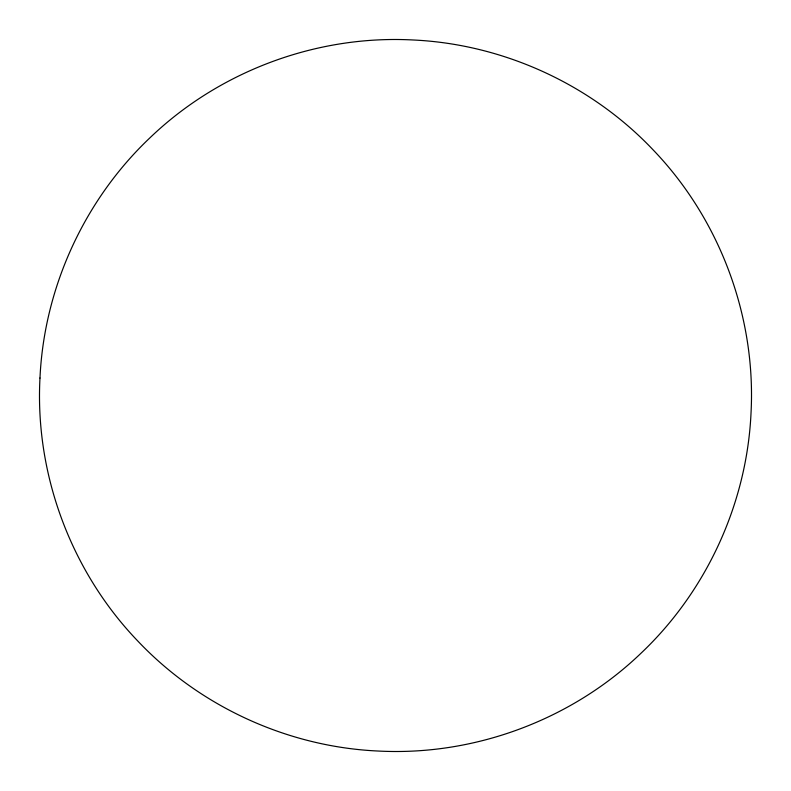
<?xml version="1.0" encoding="UTF-8"?>
<svg xmlns="http://www.w3.org/2000/svg" width="791" height="791" viewBox="0 0 791 791"><rect width="100%" height="100%" fill="white"/><g stroke="black" fill="none" stroke-linecap="round" stroke-linejoin="round"><path stroke-width="1.19" d="M39.975 378.039C34.844 474.175 71.052 571.498 137.703 640.937C199.816 706.61 287.726 746.902 378.039 751.025C474.175 756.156 571.498 719.948 640.937 653.297C706.61 591.184 746.902 503.274 751.025 412.961C756.156 316.825 719.948 219.502 653.297 150.063C591.184 84.39 503.274 44.098 412.961 39.975C316.825 34.844 219.502 71.052 150.063 137.703C84.39 199.816 44.098 287.726 39.975 378.039"/></g></svg>
